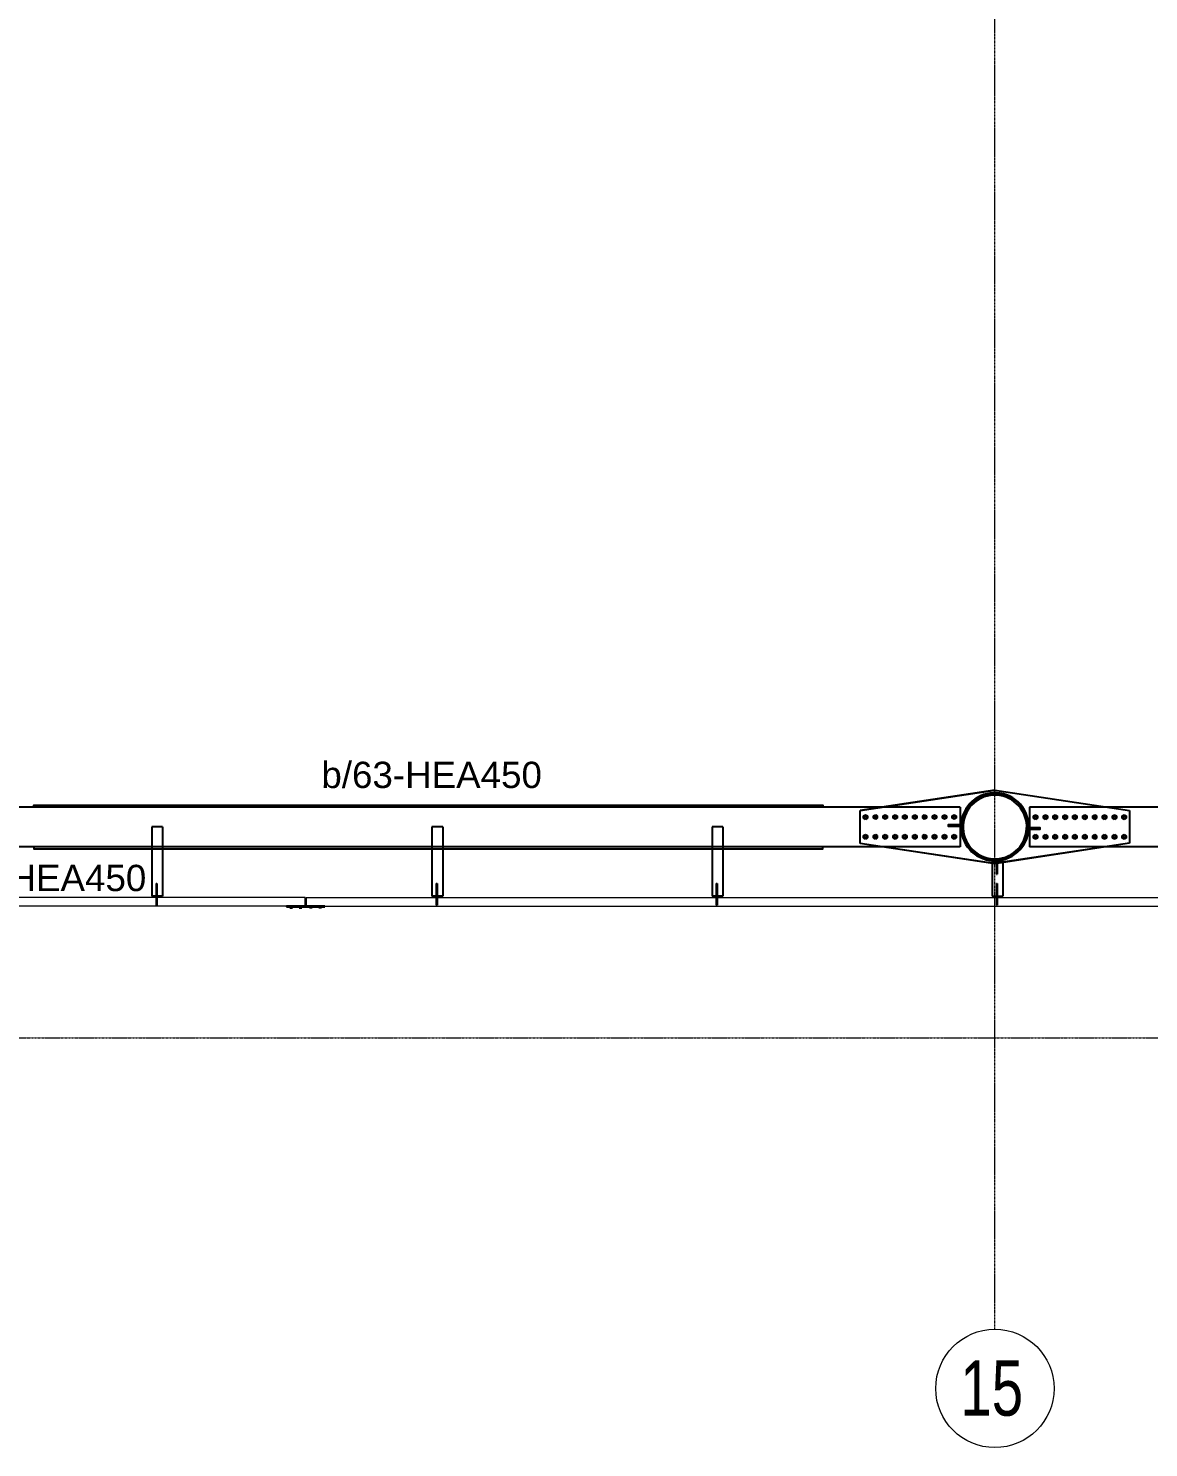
# Model space of a CAD drawing. Extents: x 7536 to 102814, y -9868 to 35131.
# Drawn here: x 82482 to 91002, y 2840 to 13631 of the extents above; entities that cross this region are included whole.
import ezdxf
from ezdxf.enums import TextEntityAlignment as Align

# ---------------------------------------------------------------- set-up
doc = ezdxf.new("R2010")
doc.units = 0
doc.header["$LTSCALE"] = 0.4
doc.linetypes.add('Grid Line', pattern=[3.33375, 1.905, -0.47625, 0.47625, -0.47625])
doc.layers.get('0').update_dxf_attribs({"color": 255})
for name, color, linetype, lineweight in [('0-1', 7, 'Continuous', 5), ('E_COLUMNAS-1', 1, 'Continuous', 25), ('E_EJES', 8, 'Continuous', 9), ('E_EJES-1', 8, 'Grid Line', 9), ('E_TEXTO', 3, 'Continuous', 9)]:
    doc.layers.add(name, color=color, linetype=linetype, lineweight=lineweight)
doc.layers.add('P-PLATINA', color=6, linetype='Continuous')
doc.layers.add('VIGAS', color=8, linetype='Continuous')
doc.styles.add('Swis721 LtCn BT', font='swisscl.ttf', dxfattribs={"height": 0.42})
doc.styles.add('VERDANA', font='arial.ttf')

# ---------------------------------------------------------------- blocks, each defined once
blk = doc.blocks.new('Grid - CNI_NOMBRE EJES-372759-_6_00m_N_E_-NIVEL-2 DOC')
at = {"layer": 'E_EJES'}
blk.add_circle((0, 0), 0.003, dxfattribs=at)

msp = doc.modelspace()

# ---------------------------------------------------------------- hatches: boundary and pattern name
at = {"layer": 'E_COLUMNAS-1'}
h = msp.add_hatch(dxfattribs=at)
h.set_pattern_fill('', color=256, scale=70, style=0, pattern_type=0)
h.set_pattern_definition([(45, (90083.24, 7598.69), (-157.154, 157.154), [])])
h.paths.add_polyline_path([(90086.4, 7559), (90083.2, 7598.7), (90073.9, 7637.4), (90058.7, 7674.3), (90037.9, 7708.2), (90012, 7738.6), (89981.7, 7764.4), (89947.7, 7785.3), (89910.9, 7800.5), (89872.1, 7809.8), (89832.4, 7813), (89792.6, 7809.8), (89753.9, 7800.5), (89717, 7785.3), (89683.1, 7764.4), (89652.8, 7738.6), (89626.9, 7708.2), (89606, 7674.3), (89590.8, 7637.4), (89581.5, 7598.7), (89578.4, 7559), (89581.5, 7519.2), (89590.8, 7480.5), (89606, 7443.6), (89626.9, 7409.7), (89652.8, 7379.3), (89683.1, 7353.5), (89717, 7332.6), (89753.9, 7317.4), (89792.6, 7308.1), (89832.4, 7305), (89872.1, 7308.1), (89910.9, 7317.4), (89947.7, 7332.6), (89981.7, 7353.5), (90012, 7379.3), (90037.9, 7409.7), (90058.7, 7443.6), (90073.9, 7480.5), (90083.2, 7519.2)])
h.paths.add_polyline_path([(90062.5, 7484.2), (90048, 7449.1), (90028.1, 7416.7), (90003.5, 7387.8), (89974.6, 7363.2), (89942.2, 7343.3), (89907.1, 7328.8), (89870.2, 7319.9), (89832.4, 7317), (89794.5, 7319.9), (89757.6, 7328.8), (89722.5, 7343.3), (89690.1, 7363.2), (89661.2, 7387.8), (89636.6, 7416.7), (89616.7, 7449.1), (89602.2, 7484.2), (89593.3, 7521.1), (89590.4, 7559), (89593.3, 7596.8), (89602.2, 7633.7), (89616.7, 7668.8), (89636.6, 7701.2), (89661.2, 7730.1), (89690.1, 7754.7), (89722.5, 7774.6), (89757.6, 7789.1), (89794.5, 7798), (89832.4, 7801), (89870.2, 7798), (89907.1, 7789.1), (89942.2, 7774.6), (89974.6, 7754.7), (90003.5, 7730.1), (90028.1, 7701.2), (90048, 7668.8), (90062.5, 7633.7), (90071.4, 7596.8), (90074.4, 7559), (90071.4, 7521.1)])

# ---------------------------------------------------------------- linework, layer by layer
at = {"color": 1, "linetype": 'Continuous'}
for centre, radius, start, end in [((88848.4, 7634.6), 11.5, 18.00408, 198.00408), ((88848.4, 7634.6), 11.5, 198.00408, 18.00408), ((88848.4, 7634.6), 10, 90.00408, 270.00408), ((88848.4, 7634.6), 10, 270.00408, 90.00408), ((88923.4, 7634.6), 11.5, 18.00408, 198.00408), ((88923.4, 7634.6), 11.5, 198.00408, 18.00408), ((88923.4, 7634.6), 10, 90.00408, 270.00408), ((88923.4, 7634.6), 10, 270.00408, 90.00408), ((88998.4, 7634.6), 11.5, 18.00408, 198.00408), ((88998.4, 7634.6), 11.5, 198.00408, 18.00408), ((88998.4, 7634.6), 10, 90.00408, 270.00408), ((88998.4, 7634.6), 10, 270.00408, 90.00408), ((89073.4, 7634.6), 11.5, 18.00408, 198.00408), ((89073.4, 7634.6), 11.5, 198.00408, 18.00408), ((89073.4, 7634.6), 10, 90.00408, 270.00408), ((89073.4, 7634.6), 10, 270.00408, 90.00408), ((89148.4, 7634.6), 11.5, 18.00408, 198.00408), ((89148.4, 7634.6), 11.5, 198.00408, 18.00408), ((89148.4, 7634.6), 10, 90.00408, 270.00408), ((89148.4, 7634.6), 10, 270.00408, 90.00408), ((89223.4, 7634.6), 11.5, 18.00408, 198.00408), ((89223.4, 7634.6), 11.5, 198.00408, 18.00408), ((89223.4, 7634.6), 10, 90.00408, 270.00408), ((89223.4, 7634.6), 10, 270.00408, 90.00408), ((89298.4, 7634.6), 11.5, 18.00408, 198.00408), ((89298.4, 7634.6), 11.5, 198.00408, 18.00408), ((89298.4, 7634.6), 10, 90.00408, 270.00408), ((89298.4, 7634.6), 10, 270.00408, 90.00408), ((89373.4, 7634.6), 11.5, 18.00408, 198.00408), ((89373.4, 7634.6), 11.5, 198.00408, 18.00408), ((89373.4, 7634.6), 10, 90.00408, 270.00408), ((89373.4, 7634.6), 10, 270.00408, 90.00408), ((89448.4, 7634.6), 11.5, 18.00408, 198.00408), ((89448.4, 7634.6), 11.5, 198.00408, 18.00408), ((89448.4, 7634.6), 10, 90.00408, 270.00408), ((89448.4, 7634.6), 10, 270.00408, 90.00408), ((89523.4, 7634.6), 11.5, 18.00408, 198.00408), ((89523.4, 7634.6), 11.5, 198.00408, 18.00408), ((89523.4, 7634.6), 10, 90.00408, 270.00408), ((89523.4, 7634.6), 10, 270.00408, 90.00408), ((90141.4, 7634), 11.5, 18, 198), ((90141.4, 7634), 11.5, 198, 18), ((90141.4, 7634), 10, 90, 270), ((90141.4, 7634), 10, 270, 90), ((90216.4, 7634), 11.5, 18, 198), ((90216.4, 7634), 11.5, 198, 18), ((90216.4, 7634), 10, 90, 270), ((90216.4, 7634), 10, 270, 90), ((90291.4, 7634), 11.5, 18, 198), ((90291.4, 7634), 11.5, 198, 18), ((90291.4, 7634), 10, 90, 270), ((90291.4, 7634), 10, 270, 90), ((90366.4, 7634), 11.5, 18, 198), ((90366.4, 7634), 11.5, 198, 18), ((90366.4, 7634), 10, 90, 270), ((90366.4, 7634), 10, 270, 90), ((90441.4, 7634), 11.5, 18, 198), ((90441.4, 7634), 11.5, 198, 18), ((90441.4, 7634), 10, 90, 270), ((90441.4, 7634), 10, 270, 90), ((90516.4, 7634), 11.5, 18, 198), ((90516.4, 7634), 11.5, 198, 18), ((90516.4, 7634), 10, 90, 270), ((90516.4, 7634), 10, 270, 90), ((90591.4, 7634), 11.5, 18, 198), ((90591.4, 7634), 11.5, 198, 18), ((90591.4, 7634), 10, 90, 270), ((90591.4, 7634), 10, 270, 90), ((90666.4, 7634), 11.5, 18, 198), ((90666.4, 7634), 11.5, 198, 18), ((90666.4, 7634), 10, 90, 270), ((90666.4, 7634), 10, 270, 90), ((90741.4, 7634), 11.5, 18, 198), ((90741.4, 7634), 11.5, 198, 18), ((90741.4, 7634), 10, 90, 270), ((90741.4, 7634), 10, 270, 90), ((90816.4, 7634), 11.5, 18, 198), ((90816.4, 7634), 11.5, 198, 18), ((90816.4, 7634), 10, 90, 270), ((90816.4, 7634), 10, 270, 90), ((88848.4, 7484.6), 11.5, 18.00408, 198.00408), ((88848.4, 7484.6), 11.5, 198.00408, 18.00408), ((88848.4, 7484.6), 10, 90.00408, 270.00408), ((88848.4, 7484.6), 10, 270.00408, 90.00408), ((88923.4, 7484.6), 11.5, 18.00408, 198.00408), ((88923.4, 7484.6), 11.5, 198.00408, 18.00408), ((88923.4, 7484.6), 10, 90.00408, 270.00408), ((88923.4, 7484.6), 10, 270.00408, 90.00408), ((88998.4, 7484.6), 11.5, 18.00408, 198.00408), ((88998.4, 7484.6), 11.5, 198.00408, 18.00408), ((88998.4, 7484.6), 10, 90.00408, 270.00408), ((88998.4, 7484.6), 10, 270.00408, 90.00408), ((89073.4, 7484.6), 11.5, 18.00408, 198.00408), ((89073.4, 7484.6), 11.5, 198.00408, 18.00408), ((89073.4, 7484.6), 10, 90.00408, 270.00408), ((89073.4, 7484.6), 10, 270.00408, 90.00408), ((89148.4, 7484.6), 11.5, 18.00408, 198.00408), ((89148.4, 7484.6), 11.5, 198.00408, 18.00408), ((89148.4, 7484.6), 10, 90.00408, 270.00408), ((89148.4, 7484.6), 10, 270.00408, 90.00408), ((89223.4, 7484.6), 11.5, 18.00408, 198.00408), ((89223.4, 7484.6), 11.5, 198.00408, 18.00408), ((89223.4, 7484.6), 10, 90.00408, 270.00408), ((89223.4, 7484.6), 10, 270.00408, 90.00408), ((89298.4, 7484.6), 11.5, 18.00408, 198.00408), ((89298.4, 7484.6), 11.5, 198.00408, 18.00408), ((89298.4, 7484.6), 10, 90.00408, 270.00408), ((89298.4, 7484.6), 10, 270.00408, 90.00408), ((89373.4, 7484.6), 11.5, 18.00408, 198.00408), ((89373.4, 7484.6), 11.5, 198.00408, 18.00408), ((89373.4, 7484.6), 10, 90.00408, 270.00408), ((89373.4, 7484.6), 10, 270.00408, 90.00408), ((89448.4, 7484.6), 11.5, 18.00408, 198.00408), ((89448.4, 7484.6), 11.5, 198.00408, 18.00408), ((89448.4, 7484.6), 10, 90.00408, 270.00408), ((89448.4, 7484.6), 10, 270.00408, 90.00408), ((89523.4, 7484.6), 11.5, 18.00408, 198.00408), ((89523.4, 7484.6), 11.5, 198.00408, 18.00408), ((89523.4, 7484.6), 10, 90.00408, 270.00408), ((89523.4, 7484.6), 10, 270.00408, 90.00408), ((90141.4, 7484), 11.5, 18, 198), ((90141.4, 7484), 11.5, 198, 18), ((90141.4, 7484), 10, 90, 270), ((90141.4, 7484), 10, 270, 90), ((90216.4, 7484), 11.5, 18, 198), ((90216.4, 7484), 11.5, 198, 18), ((90216.4, 7484), 10, 90, 270), ((90216.4, 7484), 10, 270, 90), ((90291.4, 7484), 11.5, 18, 198), ((90291.4, 7484), 11.5, 198, 18), ((90291.4, 7484), 10, 90, 270), ((90291.4, 7484), 10, 270, 90), ((90366.4, 7484), 11.5, 18, 198), ((90366.4, 7484), 11.5, 198, 18), ((90366.4, 7484), 10, 90, 270), ((90366.4, 7484), 10, 270, 90), ((90441.4, 7484), 11.5, 18, 198), ((90441.4, 7484), 11.5, 198, 18), ((90441.4, 7484), 10, 90, 270), ((90441.4, 7484), 10, 270, 90), ((90516.4, 7484), 11.5, 18, 198), ((90516.4, 7484), 11.5, 198, 18), ((90516.4, 7484), 10, 90, 270), ((90516.4, 7484), 10, 270, 90), ((90591.4, 7484), 11.5, 18, 198), ((90591.4, 7484), 11.5, 198, 18), ((90591.4, 7484), 10, 90, 270), ((90591.4, 7484), 10, 270, 90), ((90666.4, 7484), 11.5, 18, 198), ((90666.4, 7484), 11.5, 198, 18), ((90666.4, 7484), 10, 90, 270), ((90666.4, 7484), 10, 270, 90), ((90741.4, 7484), 11.5, 18, 198), ((90741.4, 7484), 11.5, 198, 18), ((90741.4, 7484), 10, 90, 270), ((90741.4, 7484), 10, 270, 90), ((90816.4, 7484), 11.5, 18, 198), ((90816.4, 7484), 11.5, 198, 18), ((90816.4, 7484), 10, 90, 270), ((90816.4, 7484), 10, 270, 90)]:
    msp.add_arc(centre, radius, start, end, dxfattribs=at)
at = {"layer": '0-1', "color": 8}
for p, q in [((84586, 7022.3), (81482.4, 7022.3)), ((84586, 6957.3), (84586, 7022.3)), ((84596, 7022.3), (84596, 6957.3)), ((84596, 7022.3), (96586, 7022.3)), ((84586, 6957.3), (81482.4, 6957.3)), ((84596, 6957.3), (96586, 6957.3))]:
    msp.add_line(p, q, dxfattribs=at)
at = {"layer": 'E_COLUMNAS-1'}
for centre, radius, start, end in [((89832.4, 7560.8), 259, 81, 261), ((89832.4, 7560.8), 259, 81, 261), ((89832.4, 7559), 254, 9, 189), ((89832.4, 7559), 242, 351, 171), ((89832.4, 7560.8), 259, 261, 81), ((89832.4, 7560.8), 259, 261, 81), ((89832.4, 7559), 254, 189, 9), ((89832.4, 7559), 242, 171, 351)]:
    msp.add_arc(centre, radius, start, end, dxfattribs=at)
at = {"layer": 'E_EJES-1'}
for p, q in [((89832.4, 3740.4), (89832.4, 34230.5)), ((8436, 5955.7), (101914.5, 5955.7))]:
    msp.add_line(p, q, dxfattribs=at)
at = {"layer": 'P-PLATINA'}
for points in [[(89578.4, 7564.8), (89578.4, 7574.8), (89574.5, 7574.8), (89478.4, 7574.8), (89478.4, 7564.8), (89573.7, 7564.8)], [(90090, 7543.2), (90176.4, 7543.2), (90176.4, 7553.2), (90090.8, 7553.2), (90086.4, 7553.2), (90086.4, 7543.2)]]:
    msp.add_lwpolyline(points, close=True, dxfattribs=at)
at = {"layer": 'VIGAS'}
for p, q in [((88808.4, 7684.6), (89832.4, 7838)), ((89832.1, 7838), (88971.5, 7709)), ((89832.1, 7838), (89832.2, 7837.9)), ((89832.2, 7837.9), (90856.4, 7685)), ((89832.4, 7838), (90856.4, 7685)), ((88971.5, 7709), (82077.6, 7709)), ((88971.5, 7709), (88808.4, 7684.6)), ((88808.4, 7434.6), (88808.4, 7684.6)), ((88808.4, 7434.6), (88808.4, 7684.6)), ((89568.4, 7709), (88971.5, 7709)), ((89568.4, 7709), (89568.4, 7409)), ((90096.4, 7709), (90096.4, 7409)), ((90695.7, 7709), (90096.4, 7709)), ((97885.8, 7709), (90695.7, 7709)), ((90856.4, 7685), (90856.4, 7435)), ((90856.4, 7685), (90856.4, 7435)), ((83503.4, 7559), (83421.4, 7559)), ((83421.4, 7559), (83421.4, 7393)), ((83503.4, 7559), (83503.4, 7393)), ((85633.4, 7559), (85551.4, 7559)), ((85551.4, 7559), (85551.4, 7393)), ((85633.4, 7559), (85633.4, 7393)), ((87763.4, 7559), (87681.4, 7559)), ((87681.4, 7559), (87681.4, 7393)), ((87763.4, 7559), (87763.4, 7393)), ((88833.4, 7643.2), (88848.4, 7651.9)), ((88833.4, 7625.9), (88833.4, 7643.2)), ((88848.4, 7617.2), (88833.4, 7625.9)), ((88848.4, 7651.9), (88863.4, 7643.2)), ((88863.4, 7625.9), (88848.4, 7617.2)), ((88863.4, 7643.2), (88863.4, 7625.9)), ((88908.4, 7643.2), (88923.4, 7651.9)), ((88908.4, 7625.9), (88908.4, 7643.2)), ((88923.4, 7617.3), (88908.4, 7625.9)), ((88923.4, 7651.9), (88938.4, 7643.2)), ((88938.4, 7625.9), (88923.4, 7617.3)), ((88938.4, 7643.2), (88938.4, 7625.9)), ((88983.4, 7643.2), (88998.4, 7651.9)), ((88983.4, 7625.9), (88983.4, 7643.2)), ((88998.4, 7617.3), (88983.4, 7625.9)), ((88998.4, 7651.9), (89013.4, 7643.2)), ((89013.4, 7625.9), (88998.4, 7617.3)), ((89013.4, 7643.2), (89013.4, 7625.9)), ((89058.4, 7643.2), (89073.4, 7651.9)), ((89058.4, 7625.9), (89058.4, 7643.2)), ((89073.4, 7617.3), (89058.4, 7625.9)), ((89073.4, 7651.9), (89088.4, 7643.2)), ((89088.4, 7625.9), (89073.4, 7617.3)), ((89088.4, 7643.2), (89088.4, 7625.9)), ((89133.4, 7643.3), (89148.4, 7651.9)), ((89133.4, 7625.9), (89133.4, 7643.3)), ((89148.4, 7617.3), (89133.4, 7625.9)), ((89148.4, 7651.9), (89163.4, 7643.3)), ((89163.4, 7625.9), (89148.4, 7617.3)), ((89163.4, 7643.3), (89163.4, 7625.9)), ((89208.4, 7643.3), (89223.4, 7651.9)), ((89208.4, 7625.9), (89208.4, 7643.3)), ((89223.4, 7617.3), (89208.4, 7625.9)), ((89223.4, 7651.9), (89238.4, 7643.3)), ((89238.4, 7625.9), (89223.4, 7617.3)), ((89238.4, 7643.3), (89238.4, 7625.9)), ((89283.4, 7643.3), (89298.4, 7651.9)), ((89283.4, 7625.9), (89283.4, 7643.3)), ((89298.4, 7617.3), (89283.4, 7625.9)), ((89298.4, 7651.9), (89313.4, 7643.3)), ((89313.4, 7625.9), (89298.4, 7617.3)), ((89313.4, 7643.3), (89313.4, 7625.9)), ((89358.4, 7643.3), (89373.4, 7651.9)), ((89358.4, 7625.9), (89358.4, 7643.3)), ((89373.4, 7617.3), (89358.4, 7625.9)), ((89373.4, 7651.9), (89388.4, 7643.3)), ((89388.4, 7625.9), (89373.4, 7617.3)), ((89388.4, 7643.3), (89388.4, 7625.9)), ((89433.4, 7643.3), (89448.4, 7651.9)), ((89433.4, 7626), (89433.4, 7643.3)), ((89448.4, 7617.3), (89433.4, 7626)), ((89448.4, 7651.9), (89463.4, 7643.3)), ((89463.4, 7626), (89448.4, 7617.3)), ((89463.4, 7643.3), (89463.4, 7626)), ((89508.4, 7643.3), (89523.4, 7651.9)), ((89508.4, 7626), (89508.4, 7643.3)), ((89523.4, 7617.3), (89508.4, 7626)), ((89523.4, 7651.9), (89538.4, 7643.3)), ((89538.4, 7626), (89523.4, 7617.3)), ((89538.4, 7643.3), (89538.4, 7626)), ((90126.4, 7642.6), (90141.4, 7651.3)), ((90126.4, 7625.3), (90126.4, 7642.6)), ((90141.4, 7616.6), (90126.4, 7625.3)), ((90141.4, 7651.3), (90156.4, 7642.6)), ((90156.4, 7625.3), (90141.4, 7616.6)), ((90156.4, 7642.6), (90156.4, 7625.3)), ((90201.4, 7642.6), (90216.4, 7651.3)), ((90201.4, 7625.3), (90201.4, 7642.6)), ((90216.4, 7616.6), (90201.4, 7625.3)), ((90216.4, 7651.3), (90231.4, 7642.6)), ((90231.4, 7625.3), (90216.4, 7616.6)), ((90231.4, 7642.6), (90231.4, 7625.3)), ((90276.4, 7642.6), (90291.4, 7651.3)), ((90276.4, 7625.3), (90276.4, 7642.6)), ((90291.4, 7616.6), (90276.4, 7625.3)), ((90291.4, 7651.3), (90306.4, 7642.6)), ((90306.4, 7625.3), (90291.4, 7616.6)), ((90306.4, 7642.6), (90306.4, 7625.3)), ((90351.4, 7642.6), (90366.4, 7651.3)), ((90351.4, 7625.3), (90351.4, 7642.6)), ((90366.4, 7616.6), (90351.4, 7625.3)), ((90366.4, 7651.3), (90381.4, 7642.6)), ((90381.4, 7625.3), (90366.4, 7616.6)), ((90381.4, 7642.6), (90381.4, 7625.3)), ((90426.4, 7642.6), (90441.4, 7651.3)), ((90426.4, 7625.3), (90426.4, 7642.6)), ((90441.4, 7616.6), (90426.4, 7625.3)), ((90441.4, 7651.3), (90456.4, 7642.6)), ((90456.4, 7625.3), (90441.4, 7616.6)), ((90456.4, 7642.6), (90456.4, 7625.3)), ((90501.4, 7642.6), (90516.4, 7651.3)), ((90501.4, 7625.3), (90501.4, 7642.6)), ((90516.4, 7616.6), (90501.4, 7625.3)), ((90516.4, 7651.3), (90531.4, 7642.6)), ((90531.4, 7625.3), (90516.4, 7616.6)), ((90531.4, 7642.6), (90531.4, 7625.3)), ((90576.4, 7642.6), (90591.4, 7651.3)), ((90576.4, 7625.3), (90576.4, 7642.6)), ((90591.4, 7616.6), (90576.4, 7625.3)), ((90591.4, 7651.3), (90606.4, 7642.6)), ((90606.4, 7625.3), (90591.4, 7616.6)), ((90606.4, 7642.6), (90606.4, 7625.3)), ((90651.4, 7642.6), (90666.4, 7651.3)), ((90651.4, 7625.3), (90651.4, 7642.6)), ((90666.4, 7616.6), (90651.4, 7625.3)), ((90666.4, 7651.3), (90681.4, 7642.6)), ((90681.4, 7625.3), (90666.4, 7616.6)), ((90681.4, 7642.6), (90681.4, 7625.3)), ((90726.4, 7642.6), (90741.4, 7651.3)), ((90726.4, 7625.3), (90726.4, 7642.6)), ((90741.4, 7616.6), (90726.4, 7625.3)), ((90741.4, 7651.3), (90756.4, 7642.6)), ((90756.4, 7625.3), (90741.4, 7616.6)), ((90756.4, 7642.6), (90756.4, 7625.3)), ((90801.4, 7642.6), (90816.4, 7651.3)), ((90801.4, 7625.3), (90801.4, 7642.6)), ((90816.4, 7616.6), (90801.4, 7625.3)), ((90816.4, 7651.3), (90831.4, 7642.6)), ((90831.4, 7625.3), (90816.4, 7616.6)), ((90831.4, 7642.6), (90831.4, 7625.3)), ((88833.4, 7493.2), (88848.4, 7501.9)), ((88833.4, 7475.9), (88833.4, 7493.2)), ((88848.4, 7467.2), (88833.4, 7475.9)), ((88848.4, 7501.9), (88863.4, 7493.2)), ((88863.4, 7475.9), (88848.4, 7467.2)), ((88863.4, 7493.2), (88863.4, 7475.9)), ((88908.4, 7493.2), (88923.4, 7501.9)), ((88908.4, 7475.9), (88908.4, 7493.2)), ((88923.4, 7467.3), (88908.4, 7475.9)), ((88923.4, 7501.9), (88938.4, 7493.2)), ((88938.4, 7475.9), (88923.4, 7467.3)), ((88938.4, 7493.2), (88938.4, 7475.9)), ((88983.4, 7493.2), (88998.4, 7501.9)), ((88983.4, 7475.9), (88983.4, 7493.2)), ((88998.4, 7467.3), (88983.4, 7475.9)), ((88998.4, 7501.9), (89013.4, 7493.2)), ((89013.4, 7475.9), (88998.4, 7467.3)), ((89013.4, 7493.2), (89013.4, 7475.9)), ((89058.4, 7493.2), (89073.4, 7501.9)), ((89058.4, 7475.9), (89058.4, 7493.2)), ((89073.4, 7467.3), (89058.4, 7475.9)), ((89073.4, 7501.9), (89088.4, 7493.2)), ((89088.4, 7475.9), (89073.4, 7467.3)), ((89088.4, 7493.2), (89088.4, 7475.9)), ((89133.4, 7493.3), (89148.4, 7501.9)), ((89133.4, 7475.9), (89133.4, 7493.3)), ((89148.4, 7467.3), (89133.4, 7475.9)), ((89148.4, 7501.9), (89163.4, 7493.3)), ((89163.4, 7475.9), (89148.4, 7467.3)), ((89163.4, 7493.3), (89163.4, 7475.9)), ((89208.4, 7493.3), (89223.4, 7501.9)), ((89208.4, 7475.9), (89208.4, 7493.3)), ((89223.4, 7467.3), (89208.4, 7475.9)), ((89223.4, 7501.9), (89238.4, 7493.3)), ((89238.4, 7475.9), (89223.4, 7467.3)), ((89238.4, 7493.3), (89238.4, 7475.9)), ((89283.4, 7493.3), (89298.4, 7501.9)), ((89283.4, 7475.9), (89283.4, 7493.3)), ((89298.4, 7467.3), (89283.4, 7475.9)), ((89298.4, 7501.9), (89313.4, 7493.3)), ((89313.4, 7475.9), (89298.4, 7467.3)), ((89313.4, 7493.3), (89313.4, 7475.9)), ((89358.4, 7493.3), (89373.4, 7501.9)), ((89358.4, 7475.9), (89358.4, 7493.3)), ((89373.4, 7467.3), (89358.4, 7475.9)), ((89373.4, 7501.9), (89388.4, 7493.3)), ((89388.4, 7475.9), (89373.4, 7467.3)), ((89388.4, 7493.3), (89388.4, 7475.9)), ((89433.4, 7493.3), (89448.4, 7501.9)), ((89433.4, 7476), (89433.4, 7493.3)), ((89448.4, 7467.3), (89433.4, 7476)), ((89448.4, 7501.9), (89463.4, 7493.3)), ((89463.4, 7476), (89448.4, 7467.3)), ((89463.4, 7493.3), (89463.4, 7476)), ((89508.4, 7493.3), (89523.4, 7501.9)), ((89508.4, 7476), (89508.4, 7493.3)), ((89523.4, 7467.3), (89508.4, 7476)), ((89523.4, 7501.9), (89538.4, 7493.3)), ((89538.4, 7476), (89523.4, 7467.3)), ((89538.4, 7493.3), (89538.4, 7476)), ((90126.4, 7492.6), (90141.4, 7501.3)), ((90126.4, 7475.3), (90126.4, 7492.6)), ((90141.4, 7466.6), (90126.4, 7475.3)), ((90141.4, 7501.3), (90156.4, 7492.6)), ((90156.4, 7475.3), (90141.4, 7466.6)), ((90156.4, 7492.6), (90156.4, 7475.3)), ((90201.4, 7492.6), (90216.4, 7501.3)), ((90201.4, 7475.3), (90201.4, 7492.6)), ((90216.4, 7466.6), (90201.4, 7475.3)), ((90216.4, 7501.3), (90231.4, 7492.6)), ((90231.4, 7475.3), (90216.4, 7466.6)), ((90231.4, 7492.6), (90231.4, 7475.3)), ((90276.4, 7492.6), (90291.4, 7501.3)), ((90276.4, 7475.3), (90276.4, 7492.6)), ((90291.4, 7466.6), (90276.4, 7475.3)), ((90291.4, 7501.3), (90306.4, 7492.6)), ((90306.4, 7475.3), (90291.4, 7466.6)), ((90306.4, 7492.6), (90306.4, 7475.3)), ((90351.4, 7492.6), (90366.4, 7501.3)), ((90351.4, 7475.3), (90351.4, 7492.6)), ((90366.4, 7466.6), (90351.4, 7475.3)), ((90366.4, 7501.3), (90381.4, 7492.6)), ((90381.4, 7475.3), (90366.4, 7466.6)), ((90381.4, 7492.6), (90381.4, 7475.3)), ((90426.4, 7492.6), (90441.4, 7501.3)), ((90426.4, 7475.3), (90426.4, 7492.6)), ((90441.4, 7466.6), (90426.4, 7475.3)), ((90441.4, 7501.3), (90456.4, 7492.6)), ((90456.4, 7475.3), (90441.4, 7466.6)), ((90456.4, 7492.6), (90456.4, 7475.3)), ((90501.4, 7492.6), (90516.4, 7501.3)), ((90501.4, 7475.3), (90501.4, 7492.6)), ((90516.4, 7466.6), (90501.4, 7475.3)), ((90516.4, 7501.3), (90531.4, 7492.6)), ((90531.4, 7475.3), (90516.4, 7466.6)), ((90531.4, 7492.6), (90531.4, 7475.3)), ((90576.4, 7492.6), (90591.4, 7501.3)), ((90576.4, 7475.3), (90576.4, 7492.6)), ((90591.4, 7466.6), (90576.4, 7475.3)), ((90591.4, 7501.3), (90606.4, 7492.6)), ((90606.4, 7475.3), (90591.4, 7466.6)), ((90606.4, 7492.6), (90606.4, 7475.3)), ((90651.4, 7492.6), (90666.4, 7501.3)), ((90651.4, 7475.3), (90651.4, 7492.6)), ((90666.4, 7466.6), (90651.4, 7475.3)), ((90666.4, 7501.3), (90681.4, 7492.6)), ((90681.4, 7475.3), (90666.4, 7466.6)), ((90681.4, 7492.6), (90681.4, 7475.3)), ((90726.4, 7492.6), (90741.4, 7501.3)), ((90726.4, 7475.3), (90726.4, 7492.6)), ((90741.4, 7466.6), (90726.4, 7475.3)), ((90741.4, 7501.3), (90756.4, 7492.6)), ((90756.4, 7475.3), (90741.4, 7466.6)), ((90756.4, 7492.6), (90756.4, 7475.3)), ((90801.4, 7492.6), (90816.4, 7501.3)), ((90801.4, 7475.3), (90801.4, 7492.6)), ((90816.4, 7466.6), (90801.4, 7475.3)), ((90816.4, 7501.3), (90831.4, 7492.6)), ((90831.4, 7475.3), (90816.4, 7466.6)), ((90831.4, 7492.6), (90831.4, 7475.3)), ((88977.7, 7409), (82151.8, 7409)), ((83421.4, 7393), (83421.4, 7032.3)), ((83503.4, 7393), (83503.4, 7032.3)), ((85551.4, 7393), (85551.4, 7032.3)), ((85633.4, 7393), (85633.4, 7032.3)), ((87681.4, 7393), (87681.4, 7032.3)), ((87763.4, 7393), (87763.4, 7032.3)), ((89824.2, 7281.2), (88808.4, 7434.6)), ((89832.4, 7280), (88808.4, 7434.6)), ((89568.4, 7409), (88977.7, 7409)), ((90856.4, 7435), (89824.2, 7281.2)), ((90856.4, 7435), (89832.4, 7280)), ((90684.6, 7409), (90096.4, 7409)), ((97742.2, 7409), (90684.6, 7409)), ((89811.4, 7296.5), (89811.4, 7283.1)), ((89811.4, 7296.5), (89893.4, 7296.5)), ((89811.4, 7283.1), (89811.4, 7032.3)), ((89849.9, 7306.5), (89843.9, 7306.5)), ((89843.9, 7306.5), (89843.9, 7305.9)), ((89843.9, 7305.9), (89843.9, 7302.7)), ((89843.9, 7302.7), (89843.9, 7201.5)), ((89849.9, 7306.5), (89849.9, 7306.3)), ((89849.9, 7306.3), (89849.9, 7303.2)), ((89849.9, 7303.2), (89849.9, 7201.5)), ((89893.4, 7296.5), (89893.4, 7289.2)), ((89893.4, 7289.2), (89893.4, 7032.3)), ((83453.9, 7129.8), (83453.9, 7032.3)), ((83453.9, 7129.8), (83459.9, 7129.8)), ((83459.9, 7129.8), (83459.9, 7032.3)), ((85583.9, 7129.8), (85583.9, 7032.3)), ((85583.9, 7129.8), (85589.9, 7129.8)), ((85589.9, 7129.8), (85589.9, 7032.3)), ((87713.9, 7129.8), (87713.9, 7032.3)), ((87713.9, 7129.8), (87719.9, 7129.8)), ((87719.9, 7129.8), (87719.9, 7032.3)), ((89843.9, 7201.5), (89849.9, 7201.5)), ((89843.9, 7129.8), (89843.9, 7032.3)), ((89843.9, 7129.8), (89849.9, 7129.8)), ((89849.9, 7129.8), (89849.9, 7032.3)), ((83503.4, 7032.3), (83421.4, 7032.3)), ((83453.9, 7114.8), (83459.9, 7114.8)), ((83453.9, 7034.8), (83459.9, 7034.8)), ((83453.9, 7032.3), (83453.9, 7022.3)), ((83453.9, 7022.3), (83453.9, 6964.8)), ((83453.9, 7022.3), (83459.9, 7022.3)), ((83459.9, 7032.3), (83459.9, 7022.3)), ((83459.9, 7022.3), (83459.9, 6964.8)), ((85633.4, 7032.3), (85551.4, 7032.3)), ((85583.9, 7114.8), (85589.9, 7114.8)), ((85583.9, 7034.8), (85589.9, 7034.8)), ((85583.9, 7032.3), (85583.9, 7022.3)), ((85583.9, 7022.3), (85583.9, 6964.8)), ((85583.9, 7022.3), (85589.9, 7022.3)), ((85589.9, 7032.3), (85589.9, 7022.3)), ((85589.9, 7022.3), (85589.9, 6964.8)), ((87763.4, 7032.3), (87681.4, 7032.3)), ((87713.9, 7114.8), (87719.9, 7114.8)), ((87713.9, 7034.8), (87719.9, 7034.8)), ((87713.9, 7032.3), (87713.9, 7022.3)), ((87713.9, 7022.3), (87713.9, 6964.8)), ((87713.9, 7022.3), (87719.9, 7022.3)), ((87719.9, 7032.3), (87719.9, 7022.3)), ((87719.9, 7022.3), (87719.9, 6964.8)), ((89811.4, 7032.3), (89893.4, 7032.3)), ((89843.9, 7114.8), (89849.9, 7114.8)), ((89843.9, 7034.8), (89849.9, 7034.8)), ((89843.9, 7032.3), (89843.9, 7022.3)), ((89843.9, 7022.3), (89843.9, 6964.8)), ((89843.9, 7022.3), (89849.9, 7022.3)), ((89849.9, 7032.3), (89849.9, 7022.3)), ((89849.9, 7022.3), (89849.9, 6964.8)), ((83453.9, 6974.8), (83459.9, 6974.8)), ((83453.9, 6964.8), (83459.9, 6964.8)), ((84446, 6957.3), (84446, 6951.3)), ((84586, 6957.3), (84446, 6957.3)), ((84446, 6951.3), (84736, 6951.3)), ((84470.6, 6943.3), (84470.6, 6951.3)), ((84470.6, 6943.3), (84491.4, 6943.3)), ((84475.8, 6943.3), (84475.8, 6951.3)), ((84486.2, 6943.3), (84486.2, 6951.3)), ((84491.4, 6943.3), (84491.4, 6951.3)), ((84540.6, 6943.3), (84540.6, 6951.3)), ((84540.6, 6943.3), (84561.4, 6943.3)), ((84545.8, 6943.3), (84545.8, 6951.3)), ((84556.2, 6943.3), (84556.2, 6951.3)), ((84561.4, 6943.3), (84561.4, 6951.3)), ((84596, 6957.3), (84586, 6957.3)), ((84736, 6957.3), (84596, 6957.3)), ((84620.6, 6943.3), (84620.6, 6951.3)), ((84641.4, 6943.3), (84620.6, 6943.3)), ((84625.8, 6943.3), (84625.8, 6951.3)), ((84636.2, 6943.3), (84636.2, 6951.3)), ((84641.4, 6951.3), (84641.4, 6943.3)), ((84690.6, 6943.3), (84690.6, 6951.3)), ((84711.4, 6943.3), (84690.6, 6943.3)), ((84695.8, 6943.3), (84695.8, 6951.3)), ((84706.2, 6943.3), (84706.2, 6951.3)), ((84711.4, 6951.3), (84711.4, 6943.3)), ((84736, 6951.3), (84736, 6957.3)), ((85583.9, 6974.8), (85589.9, 6974.8)), ((85583.9, 6964.8), (85589.9, 6964.8)), ((87713.9, 6974.8), (87719.9, 6974.8)), ((87713.9, 6964.8), (87719.9, 6964.8)), ((89843.9, 6974.8), (89849.9, 6974.8)), ((89843.9, 6964.8), (89849.9, 6964.8))]:
    msp.add_line(p, q, dxfattribs=at)
for points in [[(88524, 7709), (82524, 7709), (82524, 7725), (88524, 7725)], [(88524, 7409), (82524, 7409), (82524, 7393), (88524, 7393)]]:
    msp.add_lwpolyline(points, close=True, dxfattribs=at)

# ---------------------------------------------------------------- block references
at = {"layer": 'E_EJES', "xscale": 149999.9999999999, "yscale": 149999.9999999999, "zscale": 149999.9999999999}
msp.add_blockref('Grid - CNI_NOMBRE EJES-372759-_6_00m_N_E_-NIVEL-2 DOC', (89832.4, 3290.4), dxfattribs=at)

# ---------------------------------------------------------------- texts
at = {"layer": 'E_EJES', "insert": (89568.9, 3503), "char_height": 420, "width": 625.316, "attachment_point": 1, "style": 'Swis721 LtCn BT'}
msp.add_mtext('15', dxfattribs=at)
at = {"layer": 'E_TEXTO', "style": 'VERDANA'}
for s, p in [('b/63-HEA450', (85549, 7855.3)), ('b/869-HEA450', (82462.7, 7071.5))]:
    msp.add_text(s, height=200, dxfattribs=at).set_placement(p, align=Align.CENTER)

doc.saveas('drawing.dxf')
